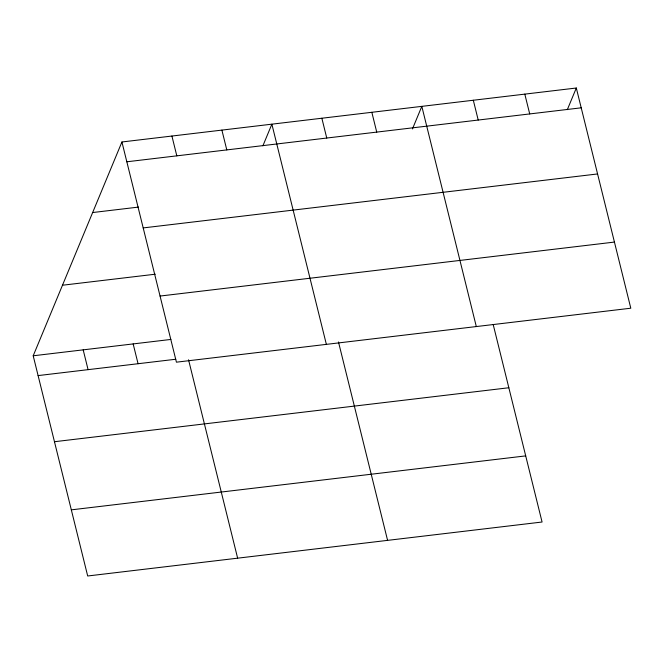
<?xml version="1.0" encoding="UTF-8"?>
<svg xmlns="http://www.w3.org/2000/svg" width="664" height="664" viewBox="0 0 664 664"><rect width="100%" height="100%" fill="white"/><g stroke="black" fill="none" stroke-linecap="round" stroke-linejoin="round"><path stroke-width="1" d="M493.219 324.63L542.073 522.02L87.689 575.987L33.2 355.788L121.927 141.98L576.311 88.013L630.8 308.212L176.425 362.179L121.927 141.98M262.894 145.814L271.875 124.176L326.364 344.367M412.452 128.94L421.823 106.364L476.312 326.563M567.33 109.651L576.311 88.013M126.832 161.784L581.207 107.817M92.653 212.538L138.552 207.085M143.2 227.918L597.575 173.951M62.482 285.229L155.301 274.207M160.057 296.053L614.432 242.078M33.2 355.788L170.905 339.437M38.097 375.592L175.802 359.241M54.465 441.718L508.84 387.751M71.33 509.852L525.705 455.886M524.809 94.13L529.714 113.934M473.316 100.247L478.213 120.051M371.84 112.299L376.737 132.103M321.857 118.242L326.754 138.037M338.482 341.977L387.585 540.363M221.892 130.111L226.797 149.915M171.91 136.045L176.815 155.849M188.543 359.788L237.637 558.175M133.165 343.919L138.062 363.723M83.183 349.853L88.08 369.657"/></g></svg>
